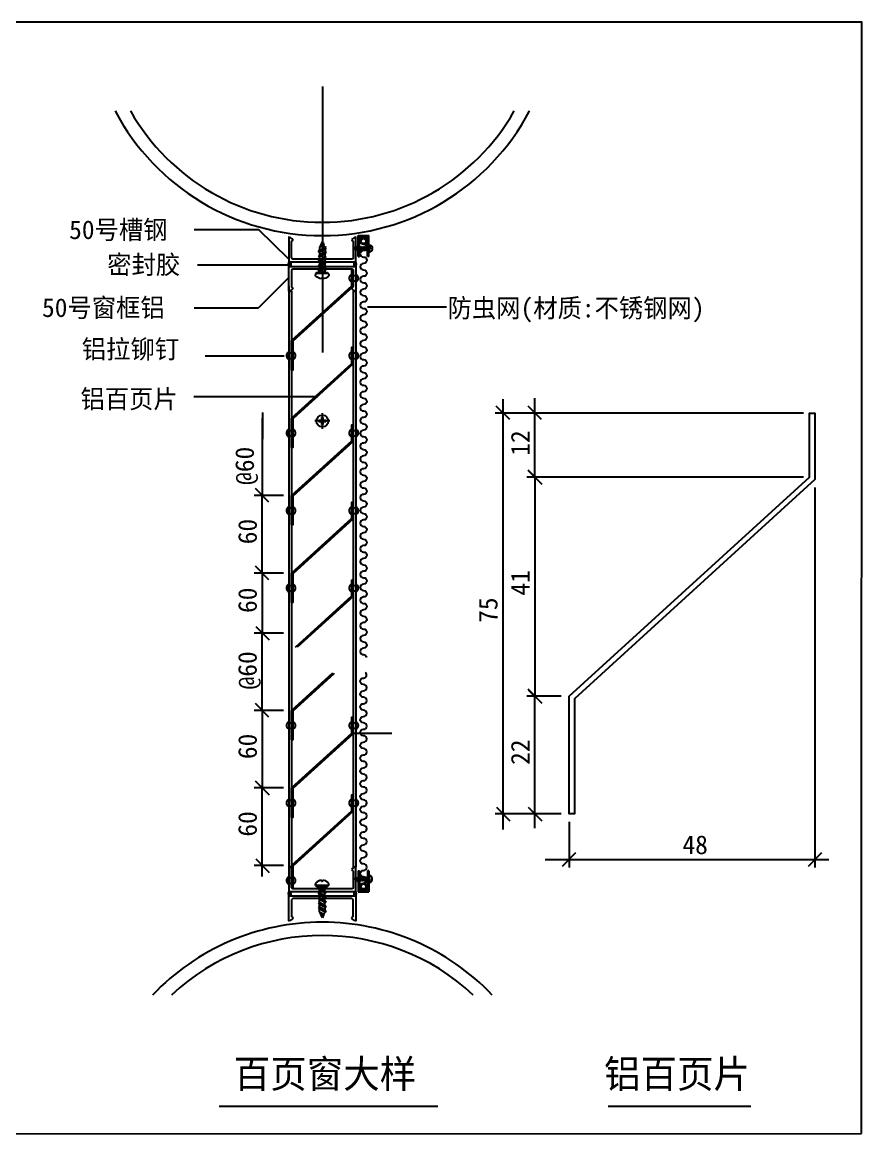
# Model space of a CAD drawing. Header units: metres. Extents: x 752 to 2442, y 858 to 1690.
# Drawn here: x 1814 to 2442, y 858 to 1690 of the extents above; entities that cross this region are included whole.
import ezdxf

# ---------------------------------------------------------------- set-up
doc = ezdxf.new("R2010")
doc.units = ezdxf.units.M
for name, color, linetype in [('A1', 1, 'Continuous'), ('A2', 2, 'Continuous'), ('A3', 3, 'Continuous'), ('A6', 6, 'Continuous'), ('A7', 7, 'Continuous'), ('CON', 2, 'Continuous'), ('CON2', 6, 'Continuous'), ('DIM', 4, 'Continuous'), ('NEW1', 3, 'Continuous')]:
    doc.layers.add(name, color=color, linetype=linetype)
doc.dimstyles.get("Standard").update_dxf_attribs({"dimtxt": 2.5, "dimasz": 2.5, "dimexe": 1.25, "dimexo": 0.625, "dimtad": 1, "dimcen": 2.5, "dimazin": 3, "dimtfac": 1, "dimtmove": 0, "dimatfit": 3})

# ---------------------------------------------------------------- blocks, each defined once
blk = doc.blocks.new('A$C15791323')
for p, q in [((0.01, 20.13), (0, 21.01)), ((3.74, 22.85), (3.73, 23.39)), ((3.74, 22.85), (4.15, 22.86)), ((4.57, 22.86), (4.15, 22.86)), ((4.57, 22.86), (4.57, 23.4)), ((8.34, 20.19), (8.33, 21.07)), ((8.34, 20.19), (0.01, 20.13)), ((0.76, 19.3), (0.76, 20.14)), ((0.76, 19.3), (7.6, 19.36)), ((2.48, 18.71), (1.79, 18.53)), ((1.79, 18.53), (2.49, 17.55)), ((2.51, 15.71), (1.81, 15.53)), ((1.81, 15.53), (2.52, 14.55)), ((2.48, 18.71), (2.48, 19.32)), ((2.51, 15.71), (2.49, 17.55)), ((2.53, 12.71), (2.52, 14.55)), ((6.58, 18.8), (5.88, 18.62)), ((5.9, 16.77), (5.88, 18.62)), ((5.9, 16.77), (6.61, 15.8)), ((6.61, 15.8), (5.91, 15.62)), ((5.92, 13.77), (5.91, 15.62)), ((6.19, 19.34), (6.58, 18.8)), ((7.6, 19.36), (7.59, 20.19)), ((2.53, 12.71), (1.83, 12.53)), ((1.83, 12.53), (2.54, 11.55)), ((2.55, 9.71), (1.85, 9.53)), ((1.85, 9.53), (2.56, 8.55)), ((2.55, 9.71), (2.54, 11.55)), ((2.57, 6.71), (2.56, 8.55)), ((5.92, 13.77), (6.63, 12.8)), ((6.63, 12.8), (5.93, 12.62)), ((5.94, 10.77), (5.93, 12.62)), ((5.94, 10.77), (6.65, 9.8)), ((6.65, 9.8), (5.95, 9.62)), ((5.97, 7.77), (5.95, 9.62)), ((5.97, 7.77), (6.67, 6.8)), ((2.57, 6.71), (1.88, 6.53)), ((1.88, 6.53), (2.58, 5.55)), ((2.59, 4.15), (2.58, 5.55)), ((3.03, 3.1), (2.59, 4.15)), ((3.39, 3.32), (2.9, 3.03)), ((3.4, 2.16), (2.9, 3.03)), ((4.32, 0), (3.43, 2.15)), ((4.86, 1.34), (4.32, 0)), ((5.36, 1.63), (4.85, 2.49)), ((5.36, 1.63), (4.86, 1.34)), ((5.81, 3.72), (5.13, 2.02)), ((6.67, 6.8), (5.98, 6.62)), ((5.99, 4.77), (5.98, 6.62)), ((5.99, 4.77), (6.7, 3.8)), ((6.7, 3.8), (6, 3.62))]:
    blk.add_line(p, q)
at = {"color": 3}
for p, q in [((1.79, 18.53), (6.61, 15.8)), ((1.81, 15.53), (6.63, 12.8)), ((2.48, 18.71), (5.9, 16.77)), ((2.49, 17.55), (5.91, 15.62)), ((2.51, 15.71), (5.92, 13.77)), ((2.52, 14.55), (5.93, 12.62)), ((4.18, 19.33), (3.29, 20.16)), ((4.78, 19.33), (3.88, 20.16)), ((4.62, 19.33), (5.88, 18.62)), ((5.62, 19.34), (6.58, 18.8)), ((1.83, 12.53), (6.65, 9.8)), ((1.85, 9.53), (6.67, 6.8)), ((2.53, 12.71), (5.94, 10.77)), ((2.54, 11.55), (5.95, 9.62)), ((2.55, 9.71), (5.97, 7.77)), ((2.56, 8.55), (5.98, 6.62)), ((1.88, 6.53), (6.7, 3.8)), ((2.57, 6.71), (5.99, 4.77)), ((2.58, 5.55), (6, 3.62)), ((2.9, 3.03), (5.36, 1.63)), ((3.39, 3.32), (4.85, 2.49)), ((3.4, 2.16), (4.86, 1.34))]:
    blk.add_line(p, q, dxfattribs=at)
for centre, radius, start, end in [((1, 21.02), 1, 137.18, 180.43), ((4.19, 18.06), 5.35, 94.9, 137.18), ((4.19, 18.06), 5.35, 43.68, 85.96), ((7.33, 21.06), 1, 0.43, 43.68)]:
    blk.add_arc(centre, radius, start, end)
blk = doc.blocks.new('_ARCHTICK')
at = {"color": 0, "linetype": 'ByBlock'}
blk.add_lwpolyline([(-0.82, -0.83), (0.87, 0.86)], dxfattribs=at)

msp = doc.modelspace()

# ---------------------------------------------------------------- hatches: boundary and pattern name
h = msp.add_hatch()
h.set_pattern_fill('ANSI31', scale=0.2)
h.paths.add_polyline_path([(2014.63, 1510.62), (2013.19, 1510.62, 0.27), (2013.25, 1507.19), (2014.63, 1507.19)])
h = msp.add_hatch()
h.set_pattern_fill('ANSI31', scale=0.2)
h.paths.add_polyline_path([(2061.88, 1510.62), (2063.25, 1510.62), (2063.25, 1510.72, -0.28), (2063.26, 1507.19), (2061.88, 1507.19)])
h = msp.add_hatch()
h.set_pattern_fill('ANSI31', scale=0.2)
h.paths.add_polyline_path([(2014.63, 1039.5), (2013.25, 1039.5), (2013.25, 1039.6, 0.28), (2013.25, 1036.06), (2014.63, 1036.06)])
h = msp.add_hatch()
h.set_pattern_fill('ANSI31', scale=0.2)
h.paths.add_polyline_path([(2061.88, 1039.5), (2063.25, 1039.5), (2063.25, 1039.6, -0.28), (2063.26, 1036.06), (2061.88, 1036.06)])

# ---------------------------------------------------------------- linework, layer by layer
for p, q in [((2065.15, 1530.38), (2073.15, 1530.38)), ((2065.15, 1514.55), (2065.15, 1530.38)), ((2066.15, 1529.38), (2072.15, 1529.38)), ((2066.15, 1514.55), (2066.15, 1529.38)), ((2072.15, 1514.55), (2072.15, 1529.38)), ((2073.15, 1514.55), (2073.15, 1530.38)), ((2065.15, 1514.55), (2066.15, 1514.55)), ((2073.15, 1514.55), (2072.15, 1514.55)), ((2014.63, 1510.62), (2014.63, 1507.19)), ((2061.88, 1510.62), (2061.88, 1507.19)), ((2060.25, 1500.52), (2063.25, 1500.52)), ((2063.25, 1500.97), (2063.25, 1495.97)), ((2063.25, 1500.97), (2063.78, 1500.97)), ((2013.25, 1492.23), (2013.25, 1057.82)), ((2063.25, 1495.97), (2063.78, 1495.97)), ((2013.25, 1488.68), (2015.25, 1488.68)), ((2015.25, 1488.68), (2015.25, 1057)), ((2061.25, 1488.68), (2063.25, 1488.68)), ((2061.25, 1488.68), (2061.25, 1057)), ((2063.25, 1488.68), (2063.25, 1057.82)), ((2013.25, 1442.97), (2012.73, 1442.97)), ((2013.25, 1437.97), (2013.25, 1442.97)), ((2013.25, 1442.52), (2016.25, 1442.52)), ((2016.25, 1442.97), (2016.25, 1437.97)), ((2016.25, 1442.97), (2016.78, 1442.97)), ((2060.25, 1442.97), (2059.73, 1442.97)), ((2060.25, 1437.97), (2060.25, 1442.97)), ((2060.25, 1442.52), (2063.25, 1442.52)), ((2063.25, 1442.97), (2063.25, 1437.97)), ((2063.25, 1442.97), (2063.78, 1442.97)), ((2013.25, 1437.97), (2012.73, 1437.97)), ((2013.25, 1438.42), (2016.25, 1438.42)), ((2016.25, 1437.97), (2016.78, 1437.97)), ((2060.25, 1437.97), (2059.73, 1437.97)), ((2060.25, 1438.42), (2063.25, 1438.42)), ((2063.25, 1437.97), (2063.78, 1437.97)), ((2173.49, 1085.89), (2173.49, 1407.79)), ((2197.36, 1349.5), (2197.36, 1408.57)), ((1993.32, 1393.7), (1993.32, 1335.7)), ((2216.88, 1397.5), (2167.49, 1397.5)), ((2398.42, 1397.5), (2191.36, 1397.5)), ((2013.25, 1384.97), (2012.73, 1384.97)), ((2013.25, 1379.97), (2013.25, 1384.97)), ((2013.25, 1384.52), (2016.25, 1384.52)), ((2016.25, 1384.97), (2016.25, 1379.97)), ((2016.25, 1384.97), (2016.78, 1384.97)), ((2060.25, 1384.97), (2059.73, 1384.97)), ((2060.25, 1379.97), (2060.25, 1384.97)), ((2060.25, 1384.52), (2063.25, 1384.52)), ((2063.25, 1384.97), (2063.25, 1379.97)), ((2063.25, 1384.97), (2063.78, 1384.97)), ((2013.25, 1379.97), (2012.73, 1379.97)), ((2013.25, 1380.42), (2016.25, 1380.42)), ((2016.25, 1379.97), (2016.78, 1379.97)), ((2060.25, 1379.97), (2059.73, 1379.97)), ((2060.25, 1380.42), (2063.25, 1380.42)), ((2063.25, 1379.97), (2063.78, 1379.97)), ((2398.42, 1349.5), (2191.36, 1349.5)), ((2398.42, 1349.5), (2191.36, 1349.5)), ((2197.36, 1349.5), (2197.36, 1185.5)), ((2406.88, 1341.71), (2406.88, 1057.3)), ((2009.25, 1335.7), (1987.32, 1335.7)), ((2009.25, 1335.7), (1987.32, 1335.7)), ((1993.32, 1277.7), (1993.32, 1335.7)), ((2013.25, 1326.97), (2012.73, 1326.97)), ((2013.25, 1321.97), (2013.25, 1326.97)), ((2013.25, 1326.52), (2016.25, 1326.52)), ((2016.25, 1326.97), (2016.25, 1321.97)), ((2016.25, 1326.97), (2016.78, 1326.97)), ((2060.25, 1326.97), (2059.73, 1326.97)), ((2060.25, 1321.97), (2060.25, 1326.97)), ((2060.25, 1326.52), (2063.25, 1326.52)), ((2063.25, 1326.97), (2063.25, 1321.97)), ((2063.25, 1326.97), (2063.78, 1326.97)), ((2013.25, 1321.97), (2012.73, 1321.97)), ((2013.25, 1322.42), (2016.25, 1322.42)), ((2016.25, 1321.97), (2016.78, 1321.97)), ((2060.25, 1321.97), (2059.73, 1321.97)), ((2060.25, 1322.42), (2063.25, 1322.42)), ((2063.25, 1321.97), (2063.78, 1321.97)), ((2009.25, 1277.7), (1987.32, 1277.7)), ((2009.25, 1277.7), (1987.32, 1277.7)), ((1993.32, 1277.7), (1993.32, 1232.86)), ((2013.25, 1268.97), (2012.73, 1268.97)), ((2013.25, 1263.97), (2013.25, 1268.97)), ((2013.25, 1268.52), (2016.25, 1268.52)), ((2016.25, 1268.97), (2016.25, 1263.97)), ((2016.25, 1268.97), (2016.78, 1268.97)), ((2060.25, 1268.97), (2059.73, 1268.97)), ((2060.25, 1260.7), (2060.25, 1272.7)), ((2060.25, 1272.7), (2061.25, 1272.7)), ((2060.25, 1263.97), (2060.25, 1268.97)), ((2060.25, 1268.52), (2063.25, 1268.52)), ((2061.25, 1272.7), (2061.25, 1260.25)), ((2063.25, 1268.97), (2063.25, 1263.97)), ((2063.25, 1268.97), (2063.78, 1268.97)), ((2013.25, 1263.97), (2012.73, 1263.97)), ((2013.25, 1264.42), (2016.25, 1264.42)), ((2016.25, 1263.97), (2016.78, 1263.97)), ((2018.1, 1222.29), (2060.25, 1260.7)), ((2061.25, 1260.25), (2019.5, 1222.21)), ((2060.25, 1263.97), (2059.73, 1263.97)), ((2060.25, 1264.42), (2063.25, 1264.42)), ((2063.25, 1263.97), (2063.78, 1263.97)), ((2009.25, 1232.86), (1987.32, 1232.86)), ((2009.25, 1232.86), (1987.32, 1232.86)), ((1993.32, 1174.86), (1993.32, 1232.86)), ((2216.88, 1185.5), (2191.36, 1185.5)), ((2216.88, 1185.5), (2191.36, 1185.5)), ((2197.36, 1086.87), (2197.36, 1185.5)), ((2009.25, 1174.86), (1987.32, 1174.86)), ((2009.25, 1174.86), (1987.32, 1174.86)), ((1993.32, 1174.86), (1993.32, 1116.86)), ((2013.25, 1166.14), (2012.73, 1166.14)), ((2013.25, 1165.69), (2016.25, 1165.69)), ((2016.25, 1166.14), (2016.78, 1166.14)), ((2060.25, 1166.14), (2059.73, 1166.14)), ((2060.25, 1161.14), (2060.25, 1166.14)), ((2060.25, 1165.69), (2063.25, 1165.69)), ((2063.25, 1166.14), (2063.78, 1166.14)), ((2063.25, 1166.14), (2063.25, 1161.14)), ((2013.25, 1161.59), (2016.25, 1161.59)), ((2060.25, 1161.14), (2059.73, 1161.14)), ((2060.25, 1161.59), (2063.25, 1161.59)), ((2060.25, 1157.86), (2090.37, 1157.86)), ((2063.25, 1161.14), (2063.78, 1161.14)), ((2009.25, 1116.86), (1987.32, 1116.86)), ((2009.25, 1116.86), (1987.32, 1116.86)), ((1993.32, 1050.67), (1993.32, 1116.86)), ((2013.25, 1108.14), (2012.73, 1108.14)), ((2013.25, 1107.69), (2016.25, 1107.69)), ((2016.25, 1108.14), (2016.78, 1108.14)), ((2060.25, 1108.14), (2059.73, 1108.14)), ((2060.25, 1103.14), (2060.25, 1108.14)), ((2060.25, 1107.69), (2063.25, 1107.69)), ((2063.25, 1108.14), (2063.78, 1108.14)), ((2063.25, 1108.14), (2063.25, 1103.14)), ((2013.25, 1103.59), (2016.25, 1103.59)), ((2060.25, 1103.14), (2059.73, 1103.14)), ((2060.25, 1103.59), (2063.25, 1103.59)), ((2063.25, 1103.14), (2063.78, 1103.14)), ((2216.88, 1097.5), (2167.49, 1097.5)), ((2216.88, 1097.5), (2191.36, 1097.5)), ((2222.88, 1091.5), (2222.88, 1057.3)), ((2009.25, 1058.86), (1987.32, 1058.86)), ((2204.89, 1063.3), (2417.32, 1063.3)), ((2013.25, 1050.14), (2012.73, 1050.14)), ((2013.25, 1045.14), (2013.25, 1050.14)), ((2013.25, 1049.69), (2016.25, 1049.69)), ((2016.25, 1050.14), (2016.78, 1050.14)), ((2016.25, 1050.14), (2016.25, 1045.14)), ((2065.15, 1054.88), (2066.15, 1054.88)), ((2065.15, 1054.88), (2065.15, 1039.04)), ((2066.15, 1054.88), (2066.15, 1040.04)), ((2073.15, 1054.88), (2072.15, 1054.88)), ((2072.15, 1054.88), (2072.15, 1040.04)), ((2073.15, 1054.88), (2073.15, 1039.04)), ((2013.25, 1045.14), (2012.73, 1045.14)), ((2013.25, 1045.59), (2016.25, 1045.59)), ((2016.25, 1045.14), (2016.78, 1045.14)), ((2066.15, 1040.04), (2072.15, 1040.04)), ((2014.63, 1039.5), (2014.63, 1036.06)), ((2061.88, 1039.5), (2061.88, 1036.06)), ((2065.15, 1039.04), (2073.15, 1039.04)), ((1961.02, 878.66), (2124.57, 878.66)), ((2252.06, 878.66), (2358.97, 878.66))]:
    msp.add_line(p, q)
for points in [[(2441.64, 858.2), (2441.95, 1690.01), (751.78, 1690.01), (751.78, 858.05)], [(2060.25, 1492.7), (2060.25, 1504.7), (2061.25, 1504.7), (2061.25, 1492.25), (2016.25, 1451.25), (2016.25, 1429.7), (2015.25, 1429.7), (2015.25, 1451.7)], [(2015.25, 1393.7), (2060.25, 1434.7), (2060.25, 1446.7), (2061.25, 1446.7), (2061.25, 1434.25), (2016.25, 1393.25), (2016.25, 1371.7), (2015.25, 1371.7)], [(2222.88, 1185.5), (2402.88, 1349.5), (2402.88, 1397.5), (2406.88, 1397.5), (2406.88, 1347.71), (2226.88, 1183.71), (2226.88, 1097.5), (2222.88, 1097.5)], [(2015.25, 1335.7), (2060.25, 1376.7), (2060.25, 1388.7), (2061.25, 1388.7), (2061.25, 1376.25), (2016.25, 1335.25), (2016.25, 1313.7), (2015.25, 1313.7)], [(2015.25, 1277.7), (2060.25, 1318.7), (2060.25, 1330.7), (2061.25, 1330.7), (2061.25, 1318.25), (2016.25, 1277.25), (2016.25, 1255.7), (2015.25, 1255.7)], [(2015.25, 1116.86), (2060.25, 1157.86), (2060.25, 1169.86), (2061.25, 1169.86), (2061.25, 1157.42), (2016.25, 1116.42), (2016.25, 1094.86), (2015.25, 1094.86)]]:
    msp.add_lwpolyline(points, close=True)
msp.add_lwpolyline([(2059.32, 1500.81, 0.43), (2059.32, 1496.14, 0.19), (2059.73, 1495.97), (2060.25, 1495.97), (2060.25, 1500.97), (2059.73, 1500.97, 0.19), (2059.32, 1500.81)], format="xyb")
for points in [[(2060.25, 1496.42), (2063.25, 1496.42)], [(1993.34, 1397.96), (1993.34, 1377.95)], [(2047.13, 1202.55), (2016.25, 1174.42), (2016.25, 1152.86), (2015.25, 1152.86), (2015.25, 1174.86), (2046.12, 1202.99)], [(2015.25, 1042.31), (2015.25, 1058.86), (2060.25, 1099.86), (2060.25, 1111.86), (2061.25, 1111.86), (2061.25, 1099.42), (2016.25, 1058.42), (2016.25, 1041.31)]]:
    msp.add_lwpolyline(points)
for centre, radius, start, end in [((2016.19, 1508.95), 3.43, 148.95, 211.05), ((2060.31, 1508.95), 3.43, 328.95, 31.05), ((2063.78, 1500.37), 0.6, 46.75, 90), ((2061.99, 1498.47), 3.21, 313.25, 46.75), ((2063.78, 1496.57), 0.6, 270, 313.26), ((2014.51, 1440.47), 3.21, 133.25, 226.75), ((2012.73, 1442.37), 0.6, 90, 133.25), ((2016.78, 1442.37), 0.6, 46.75, 90), ((2014.99, 1440.47), 3.21, 313.25, 46.75), ((2061.51, 1440.47), 3.21, 133.25, 226.75), ((2059.73, 1442.37), 0.6, 90, 133.25), ((2063.78, 1442.37), 0.6, 46.75, 90), ((2061.99, 1440.47), 3.21, 313.25, 46.75), ((2012.73, 1438.57), 0.6, 226.74, 270), ((2016.78, 1438.57), 0.6, 270, 313.26), ((2059.73, 1438.57), 0.6, 226.74, 270), ((2063.78, 1438.57), 0.6, 270, 313.26), ((2014.51, 1382.47), 3.21, 133.25, 226.75), ((2012.73, 1384.37), 0.6, 90, 133.25), ((2016.78, 1384.37), 0.6, 46.75, 90), ((2014.99, 1382.47), 3.21, 313.25, 46.75), ((2061.51, 1382.47), 3.21, 133.25, 226.75), ((2059.73, 1384.37), 0.6, 90, 133.25), ((2063.78, 1384.37), 0.6, 46.75, 90), ((2061.99, 1382.47), 3.21, 313.25, 46.75), ((2012.73, 1380.57), 0.6, 226.74, 270), ((2016.78, 1380.57), 0.6, 270, 313.26), ((2059.73, 1380.57), 0.6, 226.74, 270), ((2063.78, 1380.57), 0.6, 270, 313.26), ((2014.51, 1324.47), 3.21, 133.25, 226.75), ((2012.73, 1326.37), 0.6, 90, 133.25), ((2016.78, 1326.37), 0.6, 46.75, 90), ((2014.99, 1324.47), 3.21, 313.25, 46.75), ((2061.51, 1324.47), 3.21, 133.25, 226.75), ((2059.73, 1326.37), 0.6, 90, 133.25), ((2063.78, 1326.37), 0.6, 46.75, 90), ((2061.99, 1324.47), 3.21, 313.25, 46.75), ((2012.73, 1322.57), 0.6, 226.74, 270), ((2016.78, 1322.57), 0.6, 270, 313.26), ((2059.73, 1322.57), 0.6, 226.74, 270), ((2063.78, 1322.57), 0.6, 270, 313.26), ((2014.51, 1266.47), 3.21, 133.25, 226.75), ((2012.73, 1268.37), 0.6, 90, 133.25), ((2016.78, 1268.37), 0.6, 46.75, 90), ((2014.99, 1266.47), 3.21, 313.25, 46.75), ((2061.51, 1266.47), 3.21, 133.25, 226.75), ((2059.73, 1268.37), 0.6, 90, 133.25), ((2063.78, 1268.37), 0.6, 46.75, 90), ((2061.99, 1266.47), 3.21, 313.25, 46.75), ((2012.73, 1264.57), 0.6, 226.74, 270), ((2016.78, 1264.57), 0.6, 270, 313.26), ((2059.73, 1264.57), 0.6, 226.74, 270), ((2063.78, 1264.57), 0.6, 270, 313.26), ((2014.51, 1163.64), 3.21, 133.25, 226.75), ((2012.73, 1165.54), 0.6, 90, 133.25), ((2016.78, 1165.54), 0.6, 46.75, 90), ((2014.99, 1163.64), 3.21, 313.25, 46.75), ((2061.51, 1163.64), 3.21, 133.25, 226.75), ((2059.73, 1165.54), 0.6, 90, 133.25), ((2063.78, 1165.54), 0.6, 46.75, 90), ((2061.99, 1163.64), 3.21, 313.25, 46.75), ((2059.73, 1161.74), 0.6, 226.74, 270), ((2063.78, 1161.74), 0.6, 270, 313.26), ((2014.51, 1105.64), 3.21, 133.25, 226.75), ((2012.73, 1107.54), 0.6, 90, 133.25), ((2016.78, 1107.54), 0.6, 46.75, 90), ((2014.99, 1105.64), 3.21, 313.25, 46.75), ((2061.51, 1105.64), 3.21, 133.25, 226.75), ((2059.73, 1107.54), 0.6, 90, 133.25), ((2063.78, 1107.54), 0.6, 46.75, 90), ((2061.99, 1105.64), 3.21, 313.25, 46.75), ((2059.73, 1103.74), 0.6, 226.74, 270), ((2063.78, 1103.74), 0.6, 270, 313.26), ((2014.51, 1047.64), 3.21, 133.25, 226.75), ((2012.73, 1049.54), 0.6, 90, 133.25), ((2016.78, 1049.54), 0.6, 46.75, 90), ((2014.99, 1047.64), 3.21, 313.25, 46.75), ((2012.73, 1045.74), 0.6, 226.74, 270), ((2016.78, 1045.74), 0.6, 270, 313.26), ((2016.19, 1037.83), 3.43, 148.95, 211.05), ((2060.31, 1037.83), 3.43, 328.95, 31.05)]:
    msp.add_arc(centre, radius, start, end)
at = {"layer": 'A1'}
for centre, radius, start, end in [((2038.25, 1705.76), 175.5, 207.92, 332.08), ((2038.25, 1705.76), 165.5, 209.77, 330.23), ((2038.25, 840.92), 175.5, 43.58, 136.42), ((2038.25, 840.92), 165.5, 46.97, 133.03)]:
    msp.add_arc(centre, radius, start, end, dxfattribs=at)
at = {"layer": 'A3'}
for centre, radius in [((2069.02, 1526.25, -17.74), 2.4), ((2069.02, 1526.25, -17.74), 1.89), ((2069.02, 1043.17, -17.74), 2.4), ((2069.02, 1043.17, -17.74), 1.89)]:
    msp.add_circle(centre, radius, dxfattribs=at)
at = {"layer": 'A6'}
msp.add_line((2038.25, 1641.82), (2038.25, 1442.76), dxfattribs=at)
at = {"layer": 'CON'}
for points in [[(2060.23, 1527.13, 0.1), (2061.25, 1525.95), (2061.25, 1513.62, -0.41), (2060.25, 1512.62), (2016.25, 1512.62, -0.41), (2015.25, 1513.62), (2015.25, 1525.95, 0.1), (2016.27, 1527.13, 0.24), (2013.25, 1529.14), (2013.25, 1510.62), (2063.25, 1510.62), (2063.25, 1529.14, 0.24)], [(2060.23, 1490.68, -0.1), (2061.25, 1491.86), (2061.25, 1504.19, 0.41), (2060.25, 1505.19), (2016.25, 1505.19, 0.41), (2015.25, 1504.19), (2015.25, 1491.86, -0.1), (2016.27, 1490.68, -0.24), (2013.25, 1488.68), (2013.25, 1507.19), (2063.25, 1507.19), (2063.25, 1488.68, -0.24)], [(2060.23, 1055.82, 0.1), (2061.25, 1054.64), (2061.25, 1042.31, -0.41), (2060.25, 1041.31), (2016.25, 1041.31, -0.41), (2015.25, 1042.31), (2015.25, 1054.64, 0.1), (2016.27, 1055.82, 0.24), (2013.25, 1057.82), (2013.25, 1039.31), (2063.25, 1039.31), (2063.25, 1057.82, 0.24)], [(2060.23, 1019.55, -0.1), (2061.25, 1020.73), (2061.25, 1033.06, 0.41), (2060.25, 1034.06), (2016.25, 1034.06, 0.41), (2015.25, 1033.06), (2015.25, 1020.73, -0.1), (2016.27, 1019.55, -0.24), (2013.25, 1017.55), (2013.25, 1036.06), (2063.25, 1036.06), (2063.25, 1017.55, -0.24)]]:
    msp.add_lwpolyline(points, format="xyb", close=True, dxfattribs=at)
at = {"layer": 'CON2'}
for p, q in [((1942.32, 1534.88), (1990.5, 1534.88)), ((2013.25, 1512.55), (1990.5, 1534.88)), ((2013.36, 1499.31), (1990.5, 1476.25)), ((1942.32, 1476.25), (1990.5, 1476.25)), ((2043.81, 1391.58), (2032.69, 1391.58)), ((2037.75, 1392.03), (2035.71, 1392.03)), ((2037.75, 1391.03), (2035.71, 1391.03)), ((2037.75, 1392.03), (2037.75, 1394.07)), ((2037.75, 1388.99), (2037.75, 1391.03)), ((2038.25, 1385.66), (2038.25, 1397.49)), ((2038.75, 1392.03), (2038.75, 1394.07)), ((2040.8, 1392.03), (2038.75, 1392.03)), ((2040.8, 1391.03), (2038.75, 1391.03)), ((2038.75, 1388.99), (2038.75, 1391.03))]:
    msp.add_line(p, q, dxfattribs=at)
for points in [[(2069.02, 1528.65, 1), (2069.02, 1523.85, -1), (2069.02, 1519.05, 1), (2069.02, 1514.25, -1), (2069.02, 1509.45, 1), (2069.02, 1504.65, -1), (2069.02, 1499.85, 1), (2069.02, 1495.05, -1), (2069.02, 1490.25, 1), (2069.02, 1485.45, -1), (2069.02, 1480.65, 1), (2069.02, 1475.85, -1), (2069.02, 1471.05, 1), (2069.02, 1466.25, -1), (2069.02, 1461.45, 1), (2069.02, 1456.65, -1), (2069.02, 1451.85, 1), (2069.02, 1447.05, -1), (2069.02, 1442.25, 1), (2069.02, 1437.45, -1), (2069.02, 1432.65, 1), (2069.02, 1427.85, -1), (2069.02, 1423.05, 1), (2069.02, 1418.25, -1), (2069.02, 1413.45, 1), (2069.02, 1408.65, -1), (2069.02, 1403.85, 1), (2069.02, 1399.05, -1), (2069.02, 1394.25, 1), (2069.02, 1389.45, -1), (2069.02, 1384.65, 1), (2069.02, 1379.85, -1), (2069.02, 1375.05, 1), (2069.02, 1370.25, -1), (2069.02, 1365.45, 1), (2069.02, 1360.65, -1), (2069.02, 1355.85, 1), (2069.02, 1351.05, -1), (2069.02, 1346.25, 1), (2069.02, 1341.45, -1), (2069.02, 1336.65, 1), (2069.02, 1331.85, -1), (2069.02, 1327.05, 1), (2069.02, 1322.25, -1), (2069.02, 1317.45, 1), (2069.02, 1312.65, -1), (2069.02, 1307.85, 1), (2069.02, 1303.05, -1), (2069.02, 1298.25, 1), (2069.02, 1293.45, -1), (2069.02, 1288.65, 1), (2069.02, 1283.85, -1), (2069.02, 1279.05, 1), (2069.02, 1274.25, -1), (2069.02, 1269.45, 1), (2069.02, 1264.65, -1), (2069.02, 1259.85, 0.18), (2067.43, 1259.25)], [(2069.02, 1269.45, 1), (2069.02, 1264.65, -1), (2069.02, 1259.85, 1), (2069.02, 1255.05, -1), (2069.02, 1250.25, 1), (2069.02, 1245.45, -1), (2069.02, 1240.65, 1), (2069.02, 1235.85, -1), (2069.02, 1231.05, 1), (2069.02, 1226.25, -1), (2069.02, 1221.45, 1), (2069.02, 1216.65, -0.39), (2071.4, 1214.49, -0.39)], [(2069.02, 1040.77, -1), (2069.02, 1045.57, 1), (2069.02, 1050.37, -1), (2069.02, 1055.17, 1), (2069.02, 1059.97, -1), (2069.02, 1064.77, 1), (2069.02, 1069.57, -1), (2069.02, 1074.37, 1), (2069.02, 1079.17, -1), (2069.02, 1083.97, 1), (2069.02, 1088.77, -1), (2069.02, 1093.57, 1), (2069.02, 1098.37, -1), (2069.02, 1103.17, 1), (2069.02, 1107.97, -1), (2069.02, 1112.77, 1), (2069.02, 1117.57, -1), (2069.02, 1122.37, 1), (2069.02, 1127.17, -1), (2069.02, 1131.97, 1), (2069.02, 1136.77, -1), (2069.02, 1141.57, 1), (2069.02, 1146.37, -1), (2069.02, 1151.17, 1), (2069.02, 1155.97, -1), (2069.02, 1160.77, 1), (2069.02, 1165.57, -1), (2069.02, 1170.37, 1), (2069.02, 1175.17, -1), (2069.02, 1179.97, 1), (2069.02, 1184.77, -1), (2069.02, 1189.57, 1), (2069.02, 1194.37, -1), (2069.02, 1199.17, 0.68), (2070.64, 1203.34, 0.68)]]:
    msp.add_lwpolyline(points, format="xyb", dxfattribs=at)
msp.add_circle((2038.25, 1391.53), 4.46, dxfattribs=at)
for start, end in [(168.87, 191.13), (78.87, 101.13), (348.87, 11.13), (258.87, 281.13)]:
    msp.add_arc((2038.25, 1391.53), 2.59, start, end, dxfattribs=at)

# ---------------------------------------------------------------- block references
at = {"xscale": 6, "yscale": 6, "zscale": 6}
for p, rotation in [((2173.49, 1397.5), 90), ((2197.36, 1397.5), 90), ((2197.36, 1349.5), 90), ((2197.36, 1349.5), 270), ((1993.32, 1335.7), 90), ((1993.32, 1277.7), 90), ((1993.32, 1232.86), 270), ((2197.36, 1185.5), 90), ((2197.36, 1185.5), 270), ((1993.32, 1174.86), 90), ((1993.32, 1116.86), 90), ((1993.32, 1116.86), 270), ((2173.49, 1097.5), 270), ((2197.36, 1097.5), 270), ((2222.88, 1063.3), 180), ((1993.32, 1058.86), 270)]:
    msp.add_blockref('_ARCHTICK', p, dxfattribs=dict(at, rotation=rotation))
msp.add_blockref('_ARCHTICK', (2406.88, 1063.3), dxfattribs=at)
at = {"layer": 'A2'}
for p, xscale, yscale, zscale, rotation in [((2033.06, 1526.04), -1.2, 1.2, 1.2, 180), ((2061.57, 1518.17), -0.6, 0.6, 0.6, 270), ((2061.57, 1051.26), 0.6, 0.6, 0.6, 270)]:
    msp.add_blockref('A$C15791323', p, dxfattribs=dict(at, xscale=xscale, yscale=yscale, zscale=zscale, rotation=rotation))
at = {"layer": 'A2', "xscale": 1.2, "yscale": 1.2, "zscale": 1.2}
msp.add_blockref('A$C15791323', (2033.06, 1019.76), dxfattribs=at)

# ---------------------------------------------------------------- texts
for s, p in [('12', (2193.36, 1365.52)), ('@60', (1987.04, 1343.71)), ('60', (1989.21, 1299.27)), ('41', (2193.36, 1260.85)), ('60', (1989.21, 1247.85)), ('75', (2169.34, 1240.45)), ('@60', (1989.15, 1190.63)), ('60', (1989.21, 1138.44)), ('22', (2193.36, 1134.13)), ('60', (1989.21, 1080.44))]:
    msp.add_text(s, height=14, rotation=90).set_placement(p)
msp.add_text('48', height=14).set_placement((2307.74, 1067.36))
at = {"layer": 'A7'}
for s, height, p in [('50号槽钢', 14, (1848.73, 1527.7)), ('密封胶', 14, (1877.25, 1501.58)), ('50号窗框铝', 14, (1828.43, 1469.39)), ('防虫网(材质:不锈钢网)', 14, (2131.93, 1469.12)), ('铝拉铆钉', 14, (1858.23, 1438.33)), ('铝百页片', 14, (1857.21, 1401.03)), ('百页窗大样', 21, (1971.98, 892.38)), ('铝百页片', 21, (2249.12, 892.38))]:
    msp.add_text(s, height=height, dxfattribs=at).set_placement(p)

# ---------------------------------------------------------------- leaders
at = {"layer": 'DIM'}
for points in [[(2072.08, 1477.04, -8.87), (2131.17, 1477.04, -8.87)], [(2009.55, 1440.19, -8.87), (1950.47, 1440.19, -8.87)], [(2034.79, 1409.75, -8.87), (1941.98, 1409.75, -8.87)]]:
    msp.add_leader(points, dimstyle='Standard', dxfattribs=at)
at = {"layer": 'NEW1'}
msp.add_leader([(2012.84, 1508.28, -8.87), (1944.84, 1508.28, -8.87)], dimstyle='Standard', dxfattribs=at)

doc.saveas('drawing.dxf')
